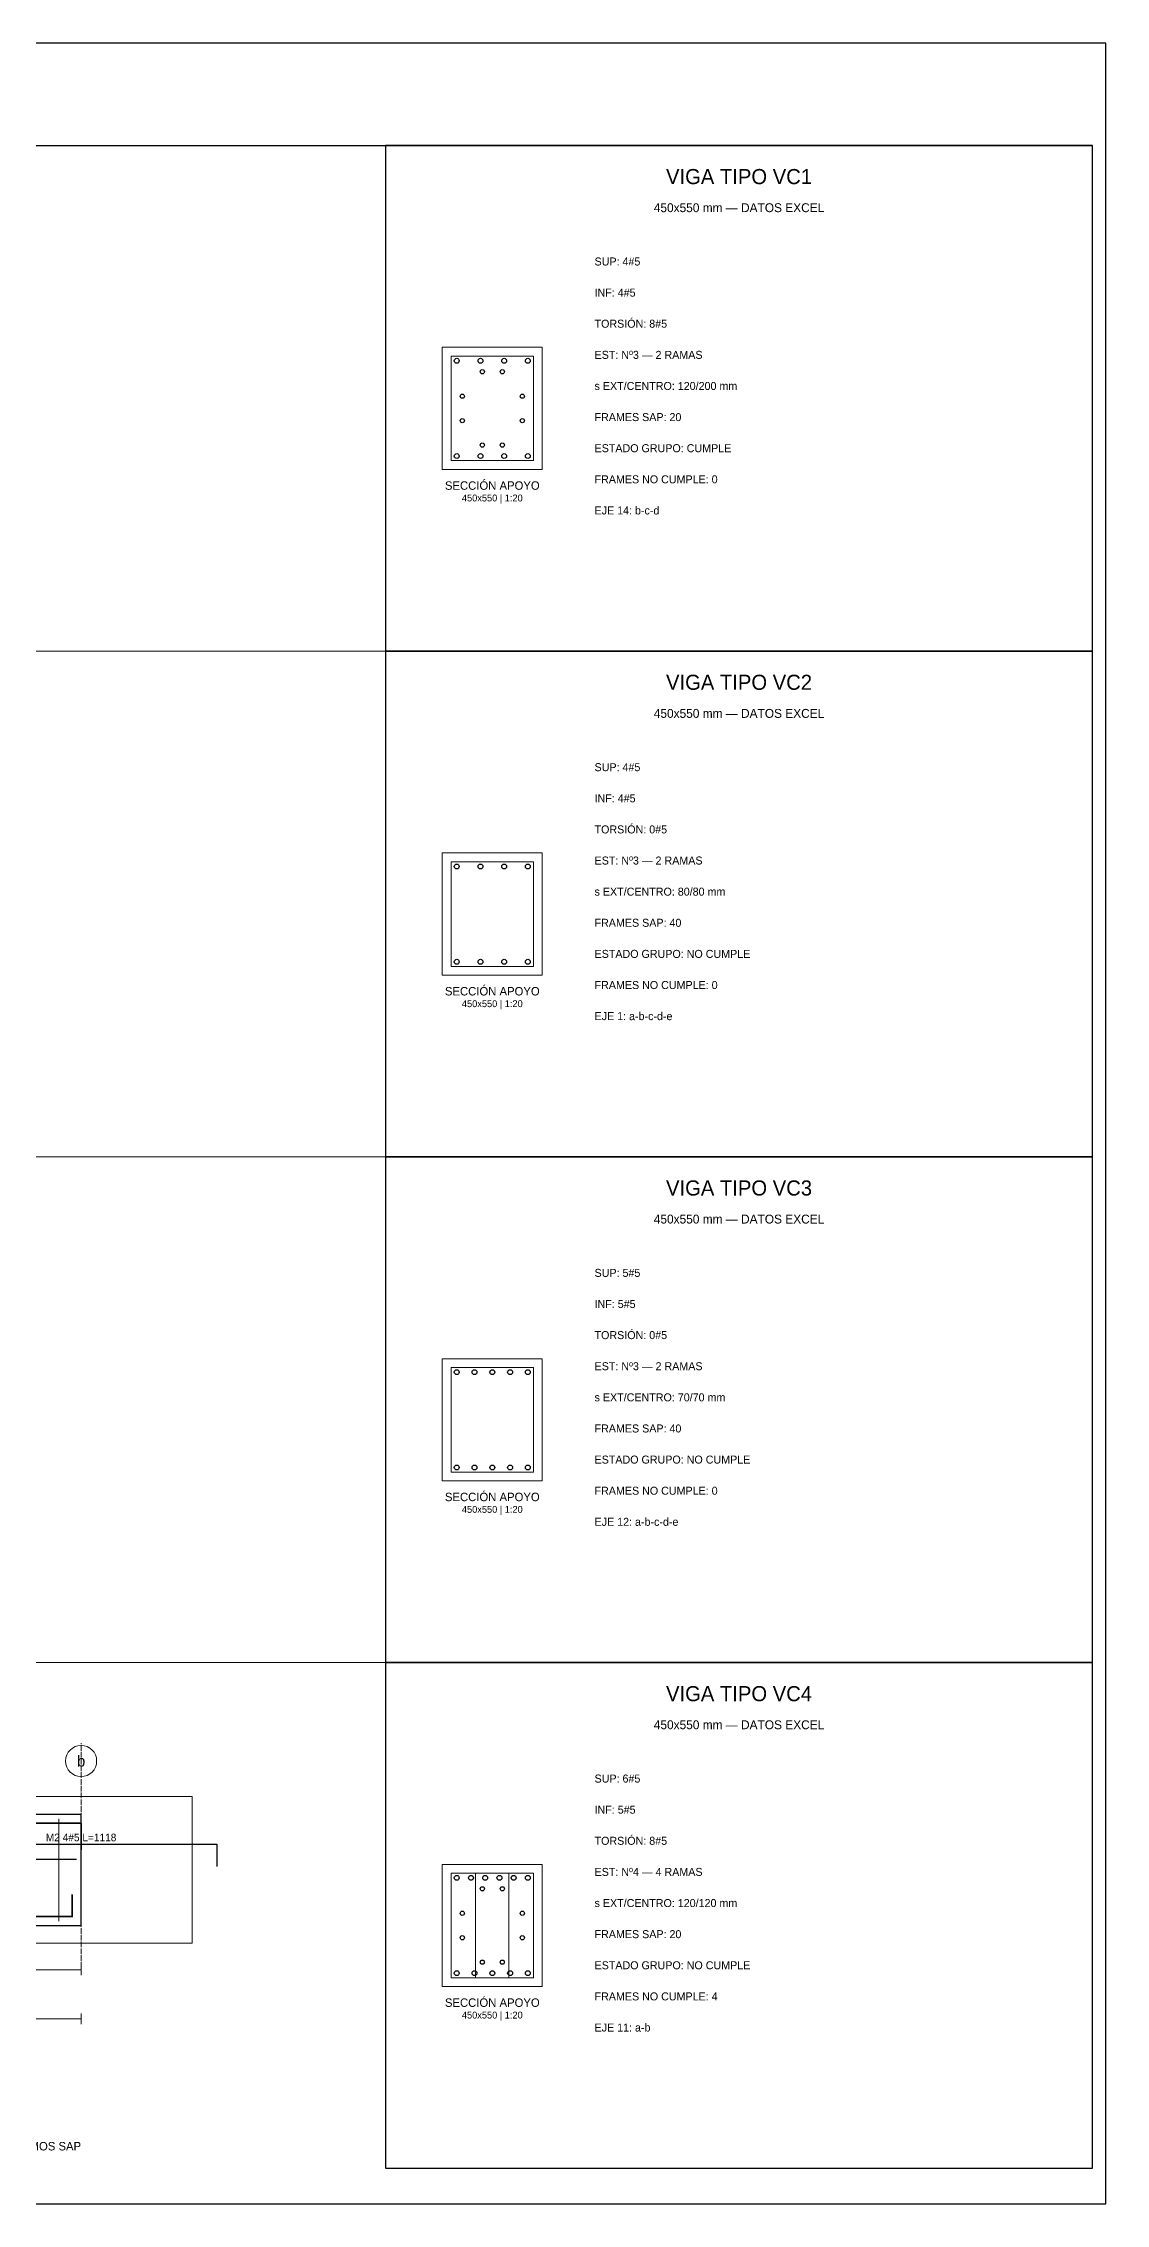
# Paper-space layout 'CARGA_01' of a CAD drawing. Header units: millimetres. Extents: x 7 to 700, y 7 to 493.
# Drawn here: x 461 to 700, y 7 to 493 of the extents above; entities that cross this region are included whole.
import ezdxf
from ezdxf.enums import TextEntityAlignment as Align

# ---------------------------------------------------------------- set-up
doc = ezdxf.new("R2010")
doc.units = ezdxf.units.MM
doc.linetypes.add('DASHED', pattern=[1.524, 1.27, -0.254])
for name, color, linetype in [('ACERO_INF', 1, 'Continuous'), ('ACERO_SUP_APOYO', 5, 'Continuous'), ('ACERO_SUP_CONT', 4, 'Continuous'), ('ACERO_TORSION', 30, 'Continuous'), ('APOYOS', 9, 'Continuous'), ('CONTORNO', 7, 'Continuous'), ('COTAS', 3, 'Continuous'), ('EJES', 1, 'Continuous'), ('ESTRIBOS', 8, 'Continuous'), ('MARCO', 7, 'Continuous'), ('TEXTO', 7, 'Continuous')]:
    doc.layers.add(name, color=color, linetype=linetype)

psp = doc.layouts.new('CARGA_01')

# ---------------------------------------------------------------- linework, layer by layer
at = {"layer": 'ACERO_INF', "color": 1, "lineweight": 35}
psp.add_lwpolyline([(86.5, 76.6), (86.5, 71.6), (467.5, 71.6), (467.5, 76.6)], dxfattribs=at)
at = {"layer": 'ACERO_INF', "color": 1}
for centre in [(554, 400.1325), (559.3333, 400.1325), (564.6667, 400.1325), (570, 400.1325), (554, 286.3825), (559.3333, 286.3825), (564.6667, 286.3825), (570, 286.3825), (554, 172.6325), (558, 172.6325), (562, 172.6325), (566, 172.6325), (570, 172.6325), (554, 58.8825), (558, 58.8825), (562, 58.8825), (566, 58.8825), (570, 58.8825)]:
    psp.add_circle(centre, 0.55, dxfattribs=at)
at = {"layer": 'ACERO_SUP_APOYO', "color": 5, "lineweight": 30}
psp.add_lwpolyline([(373.25, 87.9), (500, 87.9), (500, 82.9)], dxfattribs=at)
at = {"layer": 'ACERO_SUP_CONT', "color": 4, "lineweight": 35}
psp.add_lwpolyline([(84.5, 86.6), (84.5, 92.6), (469.5, 92.6), (469.5, 86.6)], dxfattribs=at)
at = {"layer": 'ACERO_SUP_CONT', "color": 4}
for centre in [(554, 421.5675), (559.3333, 421.5675), (564.6667, 421.5675), (570, 421.5675), (554, 307.8175), (559.3333, 307.8175), (564.6667, 307.8175), (570, 307.8175), (554, 194.0675), (558, 194.0675), (562, 194.0675), (566, 194.0675), (570, 194.0675), (554, 80.3175), (557.2, 80.3175), (560.4, 80.3175), (563.6, 80.3175), (566.8, 80.3175), (570, 80.3175)]:
    psp.add_circle(centre, 0.55, dxfattribs=at)
at = {"layer": 'ACERO_TORSION', "color": 30, "lineweight": 30}
psp.add_lwpolyline([(85.5, 84.5), (468.5, 84.5)], dxfattribs=at)
at = {"layer": 'ACERO_TORSION', "color": 30}
for centre in [(559.75, 419.1), (564.25, 419.1), (555.25, 413.6), (568.75, 413.6), (555.25, 408.1), (568.75, 408.1), (559.75, 402.6), (564.25, 402.6), (559.75, 77.85), (564.25, 77.85), (555.25, 72.35), (568.75, 72.35), (555.25, 66.85), (568.75, 66.85), (559.75, 61.35), (564.25, 61.35)]:
    psp.add_circle(centre, 0.48, dxfattribs=at)
at = {"layer": 'APOYOS', "color": 9, "lineweight": 15}
psp.add_lwpolyline([(444.5, 65.6), (494.5, 65.6), (494.5, 98.6), (444.5, 98.6)], close=True, dxfattribs=at)
at = {"layer": 'CONTORNO', "color": 7, "lineweight": 20}
for points in [[(550.75, 397.1), (573.25, 397.1), (573.25, 424.6), (550.75, 424.6)], [(550.75, 283.35), (573.25, 283.35), (573.25, 310.85), (550.75, 310.85)], [(550.75, 169.6), (573.25, 169.6), (573.25, 197.1), (550.75, 197.1)], [(550.75, 55.85), (573.25, 55.85), (573.25, 83.35), (550.75, 83.35)]]:
    psp.add_lwpolyline(points, close=True, dxfattribs=at)
at = {"layer": 'CONTORNO', "color": 7, "lineweight": 25}
psp.add_lwpolyline([(84.5, 69.6), (469.5, 69.6), (469.5, 94.6), (84.5, 94.6)], close=True, dxfattribs=at)
at = {"layer": 'COTAS', "color": 3, "lineweight": 13}
for p, q in [((84.5, 59.6), (469.5, 59.6)), ((469.5, 58.4), (469.5, 60.8)), ((469.5, 47.4), (469.5, 49.8)), ((84.5, 48.6), (469.5, 48.6))]:
    psp.add_line(p, q, dxfattribs=at)
at = {"layer": 'EJES', "color": 1, "linetype": 'DASHED', "lineweight": 9}
psp.add_line((469.5, 58.6), (469.5, 110.6), dxfattribs=at)
at = {"layer": 'EJES', "color": 1, "lineweight": 18}
psp.add_circle((469.5, 106.6), 3.5, dxfattribs=at)
at = {"layer": 'ESTRIBOS', "color": 8, "lineweight": 9}
psp.add_line((464.5, 70.6), (464.5, 93.6), dxfattribs=at)
at = {"layer": 'ESTRIBOS', "color": 8, "lineweight": 13}
for p, q in [((558.25, 57.85), (558.25, 81.35)), ((565.75, 57.85), (565.75, 81.35))]:
    psp.add_line(p, q, dxfattribs=at)
at = {"layer": 'ESTRIBOS', "color": 8, "lineweight": 18}
for points in [[(552.75, 399.1), (571.25, 399.1), (571.25, 422.6), (552.75, 422.6)], [(552.75, 285.35), (571.25, 285.35), (571.25, 308.85), (552.75, 308.85)], [(552.75, 171.6), (571.25, 171.6), (571.25, 195.1), (552.75, 195.1)], [(552.75, 57.85), (571.25, 57.85), (571.25, 81.35), (552.75, 81.35)]]:
    psp.add_lwpolyline(points, close=True, dxfattribs=at)
at = {"layer": 'MARCO', "color": 7, "lineweight": 25}
psp.add_line((10, 470), (697, 470), dxfattribs=at)
at = {"layer": 'MARCO', "color": 8, "lineweight": 13}
for p, q in [((10, 356.25), (697, 356.25)), ((10, 242.5), (697, 242.5)), ((10, 128.75), (697, 128.75))]:
    psp.add_line(p, q, dxfattribs=at)
at = {"layer": 'MARCO', "color": 7, "lineweight": 30}
psp.add_lwpolyline([(7, 7), (700, 7), (700, 493), (7, 493)], close=True, dxfattribs=at)
at = {"layer": 'MARCO', "color": 7, "lineweight": 25}
for points in [[(538, 356.25), (697, 356.25), (697, 470), (538, 470)], [(538, 242.5), (697, 242.5), (697, 356.25), (538, 356.25)], [(538, 128.75), (697, 128.75), (697, 242.5), (538, 242.5)], [(538, 15), (697, 15), (697, 128.75), (538, 128.75)]]:
    psp.add_lwpolyline(points, close=True, dxfattribs=at)

# ---------------------------------------------------------------- texts
at = {"layer": 'ACERO_SUP_APOYO', "color": 5}
psp.add_text('M2 4#5 L=1118', height=1.7, dxfattribs=at).set_placement((469.5, 89.4), align=Align.MIDDLE_CENTER)
at = {"layer": 'EJES', "color": 1}
psp.add_text('b', height=2.5, dxfattribs=at).set_placement((469.5, 106.6), align=Align.MIDDLE_CENTER)
at = {"layer": 'TEXTO', "color": 7}
for s, height, p in [('VIGA TIPO VC1', 3.4, (617.5, 463)), ('450x550 mm — DATOS EXCEL', 2, (617.5, 456)), ('SECCIÓN APOYO', 1.9, (562, 393.5)), ('450x550 | 1:20', 1.55, (562, 390.7)), ('VIGA TIPO VC2', 3.4, (617.5, 349.25)), ('450x550 mm — DATOS EXCEL', 2, (617.5, 342.25)), ('SECCIÓN APOYO', 1.9, (562, 279.75)), ('450x550 | 1:20', 1.55, (562, 276.95)), ('VIGA TIPO VC3', 3.4, (617.5, 235.5)), ('450x550 mm — DATOS EXCEL', 2, (617.5, 228.5)), ('SECCIÓN APOYO', 1.9, (562, 166)), ('450x550 | 1:20', 1.55, (562, 163.2)), ('VIGA TIPO VC4', 3.4, (617.5, 121.75)), ('450x550 mm — DATOS EXCEL', 2, (617.5, 114.75)), ('SECCIÓN APOYO', 1.9, (562, 52.25)), ('450x550 | 1:20', 1.55, (562, 49.45))]:
    psp.add_text(s, height=height, dxfattribs=at).set_placement(p, align=Align.MIDDLE_CENTER)
for s, p in [('SUP: 4#5', (585, 443)), ('INF: 4#5', (585, 436)), ('TORSIÓN: 8#5', (585, 429)), ('EST: Nº3 — 2 RAMAS', (585, 422)), ('s EXT/CENTRO: 120/200 mm', (585, 415)), ('FRAMES SAP: 20', (585, 408)), ('ESTADO GRUPO: CUMPLE', (585, 401)), ('FRAMES NO CUMPLE: 0', (585, 394)), ('EJE 14: b-c-d', (585, 387)), ('SUP: 4#5', (585, 329.25)), ('INF: 4#5', (585, 322.25)), ('TORSIÓN: 0#5', (585, 315.25)), ('EST: Nº3 — 2 RAMAS', (585, 308.25)), ('s EXT/CENTRO: 80/80 mm', (585, 301.25)), ('FRAMES SAP: 40', (585, 294.25)), ('FRAMES NO CUMPLE: 0', (585, 280.25)), ('EJE 1: a-b-c-d-e', (585, 273.25)), ('SUP: 5#5', (585, 215.5)), ('INF: 5#5', (585, 208.5)), ('TORSIÓN: 0#5', (585, 201.5)), ('EST: Nº3 — 2 RAMAS', (585, 194.5)), ('s EXT/CENTRO: 70/70 mm', (585, 187.5)), ('FRAMES SAP: 40', (585, 180.5)), ('FRAMES NO CUMPLE: 0', (585, 166.5)), ('EJE 12: a-b-c-d-e', (585, 159.5)), ('SUP: 6#5', (585, 101.75)), ('INF: 5#5', (585, 94.75)), ('TORSIÓN: 8#5', (585, 87.75)), ('EST: Nº4 — 4 RAMAS', (585, 80.75)), ('s EXT/CENTRO: 120/120 mm', (585, 73.75)), ('FRAMES SAP: 20', (585, 66.75)), ('EJE 11: a-b', (585, 45.75))]:
    psp.add_text(s, height=1.8, dxfattribs=at).set_placement(p)
at = {"layer": 'TEXTO', "color": 1}
for s, p in [('ESTADO GRUPO: NO CUMPLE', (585, 287.25)), ('ESTADO GRUPO: NO CUMPLE', (585, 173.5)), ('ESTADO GRUPO: NO CUMPLE', (585, 59.75)), ('FRAMES NO CUMPLE: 4', (585, 52.75))]:
    psp.add_text(s, height=1.8, dxfattribs=at).set_placement(p)
at = {"layer": 'TEXTO', "color": 7}
psp.add_text('ESC. H 1:10 | V 1:22 | EJES Y TRAMOS SAP', height=1.9, dxfattribs=at).set_placement((469.5, 19), align=Align.RIGHT)

doc.saveas('drawing.dxf')
